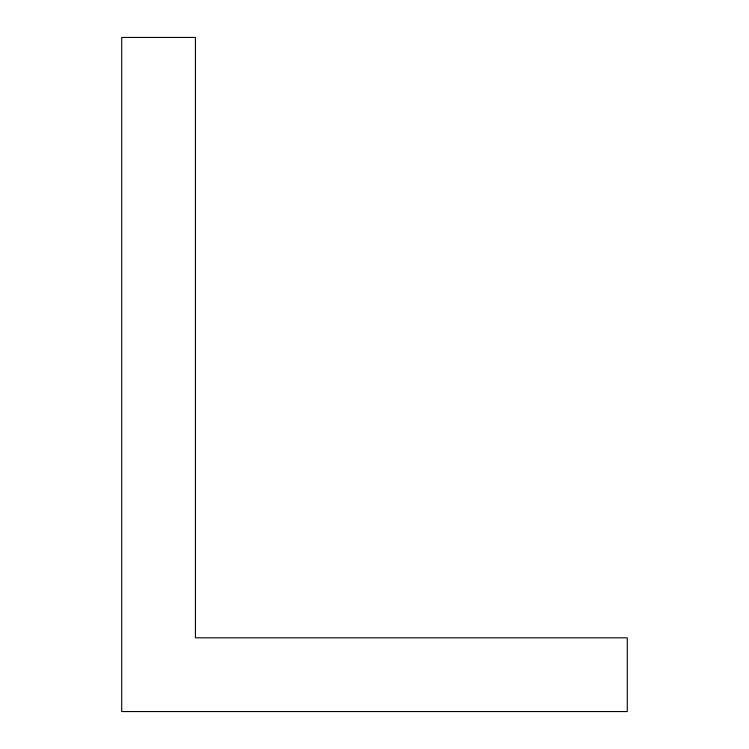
<?xml version="1.0" encoding="UTF-8"?>
<svg xmlns="http://www.w3.org/2000/svg" width="749" height="749" viewBox="0 0 749 749"><rect width="100%" height="100%" fill="white"/><g stroke="black" fill="none" stroke-linecap="round" stroke-linejoin="round"><path stroke-width="1.12" d="M195.442 37.45L121.713 37.45L121.713 711.55L627.288 711.55L627.288 637.82L195.442 637.82L195.442 37.45"/></g></svg>
